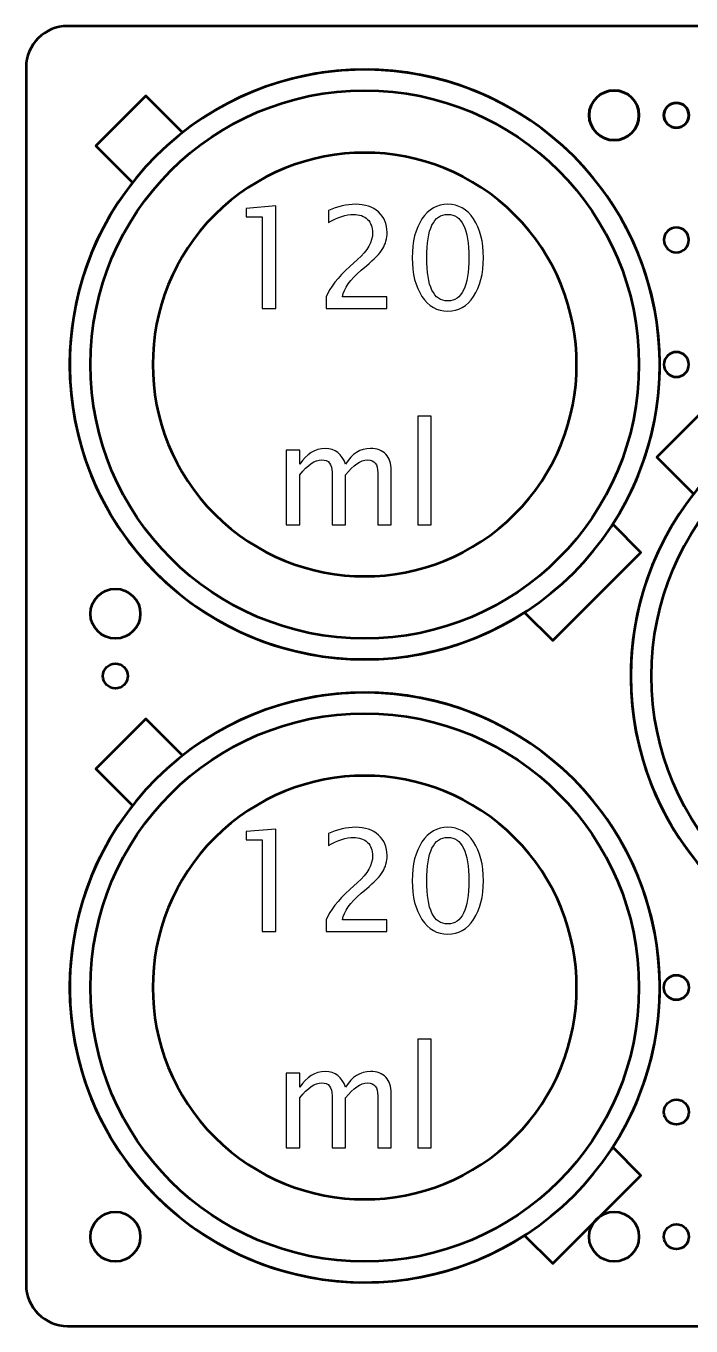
# Model space of a CAD drawing. Header units: centimetres. Extents: x -10.8 to 10.8, y -23.8 to 23.9.
# Drawn here: x -10.82 to -2.82, y -23.76 to -8.11 of the extents above; entities that cross this region are included whole.
import ezdxf

# ---------------------------------------------------------------- set-up
doc = ezdxf.new("R2010")
doc.units = ezdxf.units.CM
doc.header["$MEASUREMENT"] = 0
doc.layers.add('Layer 1', color=7, linetype='Continuous')

msp = doc.modelspace()

# ---------------------------------------------------------------- linework, layer by layer
at = {"layer": 'Layer 1', "lineweight": 53}
for centre, major_axis in [((-6.75, -12.1875), (0, 3.3)), ((-3.75, -9.1875), (0, 0.3)), ((-3, -9.1875), (0, 0.15)), ((0, -15.9375), (0, 3.3)), ((-9.75, -15.1875), (0, 0.3)), ((-9.75, -15.9375), (0, 0.15)), ((-6.75, -19.6875), (0, 3.3)), ((-3, -19.6875), (0, 0.15)), ((-3, -21.1875), (0, 0.15)), ((-9.75, -22.6875), (0, 0.3)), ((-3.75, -22.6875), (0, 0.3)), ((-3, -22.6875), (0, 0.15))]:
    msp.add_ellipse(centre, major_axis=major_axis, ratio=1, dxfattribs=at)
for points, knots in [([(-10.825, -23.2625), (-10.825, -23.2625), (-10.825, -8.6125), (-10.825, -8.6125), (-10.825, -8.6125), (-10.825, -8.33636), (-10.60114, -8.1125), (-10.325, -8.1125), (-10.325, -8.1125), (-10.325, -8.1125), (10.325, -8.1125), (10.325, -8.1125), (10.325, -8.1125), (10.60114, -8.1125), (10.825, -8.33636), (10.825, -8.6125), (10.825, -8.6125), (10.825, -8.6125), (10.825, -23.2625), (10.825, -23.2625), (10.825, -23.2625), (10.825, -23.53864), (10.60114, -23.7625), (10.325, -23.7625), (10.325, -23.7625), (10.325, -23.7625), (-10.325, -23.7625), (-10.325, -23.7625), (-10.325, -23.7625), (-10.60114, -23.7625), (-10.825, -23.53864), (-10.825, -23.2625)], [0, 0, 0, 0, 0.11111111, 0.11111111, 0.11111111, 0.11111111, 0.22222222, 0.22222222, 0.22222222, 0.22222222, 0.33333333, 0.33333333, 0.33333333, 0.33333333, 0.44444444, 0.44444444, 0.44444444, 0.44444444, 0.55555556, 0.55555556, 0.55555556, 0.55555556, 0.66666667, 0.66666667, 0.66666667, 0.66666667, 0.77777778, 0.77777778, 0.77777778, 0.77777778, 1, 1, 1, 1]), ([(-3.75, -9.4875), (-3.91569, -9.4875), (-4.05, -9.35319), (-4.05, -9.1875), (-4.05, -9.1875), (-4.05, -9.02181), (-3.91569, -8.8875), (-3.75, -8.8875), (-3.75, -8.8875), (-3.58431, -8.8875), (-3.45, -9.02181), (-3.45, -9.1875), (-3.45, -9.1875), (-3.45, -9.35319), (-3.58431, -9.4875), (-3.75, -9.4875)], [0, 0, 0, 0, 0.2, 0.2, 0.2, 0.2, 0.4, 0.4, 0.4, 0.4, 0.6, 0.6, 0.6, 0.6, 1, 1, 1, 1]), ([(-3, -9.3375), (-3.08284, -9.3375), (-3.15, -9.27034), (-3.15, -9.1875), (-3.15, -9.1875), (-3.15, -9.10466), (-3.08284, -9.0375), (-3, -9.0375), (-3, -9.0375), (-2.91716, -9.0375), (-2.85, -9.10466), (-2.85, -9.1875), (-2.85, -9.1875), (-2.85, -9.27034), (-2.91716, -9.3375), (-3, -9.3375)], [0, 0, 0, 0, 0.2, 0.2, 0.2, 0.2, 0.4, 0.4, 0.4, 0.4, 0.6, 0.6, 0.6, 0.6, 1, 1, 1, 1]), ([(-3, -10.8375), (-3.08284, -10.8375), (-3.15, -10.77034), (-3.15, -10.6875), (-3.15, -10.6875), (-3.15, -10.60466), (-3.08284, -10.5375), (-3, -10.5375), (-3, -10.5375), (-2.91716, -10.5375), (-2.85, -10.60466), (-2.85, -10.6875), (-2.85, -10.6875), (-2.85, -10.77034), (-2.91716, -10.8375), (-3, -10.8375)], [0, 0, 0, 0, 0.2, 0.2, 0.2, 0.2, 0.4, 0.4, 0.4, 0.4, 0.6, 0.6, 0.6, 0.6, 1, 1, 1, 1]), ([(-3, -12.3375), (-3.08284, -12.3375), (-3.15, -12.27034), (-3.15, -12.1875), (-3.15, -12.1875), (-3.15, -12.10466), (-3.08284, -12.0375), (-3, -12.0375), (-3, -12.0375), (-2.91716, -12.0375), (-2.85, -12.10466), (-2.85, -12.1875), (-2.85, -12.1875), (-2.85, -12.27034), (-2.91716, -12.3375), (-3, -12.3375)], [0, 0, 0, 0, 0.2, 0.2, 0.2, 0.2, 0.4, 0.4, 0.4, 0.4, 0.6, 0.6, 0.6, 0.6, 1, 1, 1, 1])]:
    msp.add_open_spline(points, degree=3, knots=knots, dxfattribs=at)
at = {"layer": 'Layer 1', "color": 4, "lineweight": 53}
for points in [[(-9.26023, -9.67727), (-7.87386, -8.2909), (-5.62614, -8.2909), (-4.23977, -9.67727), (-4.23977, -9.67727), (-2.8534, -11.06364), (-2.8534, -13.31136), (-4.23977, -14.69773), (-4.23977, -14.69773), (-5.62614, -16.0841), (-7.87386, -16.0841), (-9.26023, -14.69773), (-9.26023, -14.69773), (-10.6466, -13.31136), (-10.6466, -11.06364), (-9.26023, -9.67727)], [(-8.55312, -10.38438), (-7.55728, -9.38854), (-5.94272, -9.38854), (-4.94688, -10.38438), (-4.94688, -10.38438), (-3.95104, -11.38022), (-3.95104, -12.99478), (-4.94688, -13.99062), (-4.94688, -13.99062), (-5.94272, -14.98646), (-7.55728, -14.98646), (-8.55312, -13.99062), (-8.55312, -13.99062), (-9.54896, -12.99478), (-9.54896, -11.38022), (-8.55312, -10.38438)], [(-2.51023, -13.42727), (-1.12386, -12.0409), (1.12386, -12.0409), (2.51023, -13.42727), (2.51023, -13.42727), (3.8966, -14.81364), (3.8966, -17.06136), (2.51023, -18.44773), (2.51023, -18.44773), (1.12386, -19.8341), (-1.12386, -19.8341), (-2.51023, -18.44773), (-2.51023, -18.44773), (-3.8966, -17.06136), (-3.8966, -14.81364), (-2.51023, -13.42727)], [(-9.26023, -17.17727), (-7.87386, -15.7909), (-5.62614, -15.7909), (-4.23977, -17.17727), (-4.23977, -17.17727), (-2.8534, -18.56364), (-2.8534, -20.81136), (-4.23977, -22.19773), (-4.23977, -22.19773), (-5.62614, -23.5841), (-7.87386, -23.5841), (-9.26023, -22.19773), (-9.26023, -22.19773), (-10.6466, -20.81136), (-10.6466, -18.56364), (-9.26023, -17.17727)], [(-8.55312, -17.88438), (-7.55728, -16.88854), (-5.94272, -16.88854), (-4.94688, -17.88438), (-4.94688, -17.88438), (-3.95104, -18.88022), (-3.95104, -20.49478), (-4.94688, -21.49062), (-4.94688, -21.49062), (-5.94272, -22.48646), (-7.55728, -22.48646), (-8.55312, -21.49062), (-8.55312, -21.49062), (-9.54896, -20.49478), (-9.54896, -18.88022), (-8.55312, -17.88438)]]:
    msp.add_open_spline(points, degree=3, knots=[0, 0, 0, 0, 0.2, 0.2, 0.2, 0.2, 0.4, 0.4, 0.4, 0.4, 0.6, 0.6, 0.6, 0.6, 1, 1, 1, 1], dxfattribs=at)
at = {"layer": 'Layer 1', "color": 5, "lineweight": 53}
for points in [[(-8.94174, -9.39473), (-7.54856, -8.29859), (-5.52442, -8.39262), (-4.23977, -9.67727), (-4.23977, -9.67727), (-3.03537, -10.88167), (-2.87754, -12.73604), (-3.76576, -14.11109), (-3.76576, -14.11109), (-3.76576, -14.11109), (-3.42661, -14.45024), (-3.42661, -14.45024), (-3.42661, -14.45024), (-3.42661, -14.45024), (-4.48727, -15.5109), (-4.48727, -15.5109), (-4.48727, -15.5109), (-4.48727, -15.5109), (-4.82642, -15.17175), (-4.82642, -15.17175), (-4.82642, -15.17175), (-6.20147, -16.05997), (-8.05583, -15.90212), (-9.26023, -14.69773), (-9.26023, -14.69773), (-10.54488, -13.41308), (-10.63892, -11.38895), (-9.54278, -9.99577), (-9.54278, -9.99577), (-9.54278, -9.99577), (-9.98501, -9.55354), (-9.98501, -9.55354), (-9.98501, -9.55354), (-9.98501, -9.55354), (-9.38397, -8.9525), (-9.38397, -8.9525), (-9.38397, -8.9525), (-9.38397, -8.9525), (-8.94174, -9.39473), (-8.94174, -9.39473)], [(-2.19174, -13.14473), (-0.79856, -12.04859), (1.22558, -12.14262), (2.51023, -13.42727), (2.51023, -13.42727), (3.71463, -14.63167), (3.87246, -16.48604), (2.98424, -17.86109), (2.98424, -17.86109), (2.98424, -17.86109), (3.32339, -18.20024), (3.32339, -18.20024), (3.32339, -18.20024), (3.32339, -18.20024), (2.26273, -19.2609), (2.26273, -19.2609), (2.26273, -19.2609), (2.26273, -19.2609), (1.92358, -18.92175), (1.92358, -18.92175), (1.92358, -18.92175), (0.54853, -19.80997), (-1.30583, -19.65212), (-2.51023, -18.44773), (-2.51023, -18.44773), (-3.79488, -17.16308), (-3.88892, -15.13895), (-2.79278, -13.74577), (-2.79278, -13.74577), (-2.79278, -13.74577), (-3.23501, -13.30354), (-3.23501, -13.30354), (-3.23501, -13.30354), (-3.23501, -13.30354), (-2.63397, -12.7025), (-2.63397, -12.7025), (-2.63397, -12.7025), (-2.63397, -12.7025), (-2.19174, -13.14473), (-2.19174, -13.14473)], [(-8.94174, -16.89473), (-7.54856, -15.79859), (-5.52442, -15.89262), (-4.23977, -17.17727), (-4.23977, -17.17727), (-3.03537, -18.38167), (-2.87754, -20.23604), (-3.76576, -21.61109), (-3.76576, -21.61109), (-3.76576, -21.61109), (-3.42661, -21.95024), (-3.42661, -21.95024), (-3.42661, -21.95024), (-3.42661, -21.95024), (-4.48727, -23.0109), (-4.48727, -23.0109), (-4.48727, -23.0109), (-4.48727, -23.0109), (-4.82642, -22.67175), (-4.82642, -22.67175), (-4.82642, -22.67175), (-6.20147, -23.55997), (-8.05583, -23.40212), (-9.26023, -22.19773), (-9.26023, -22.19773), (-10.54488, -20.91308), (-10.63892, -18.88895), (-9.54278, -17.49577), (-9.54278, -17.49577), (-9.54278, -17.49577), (-9.98501, -17.05354), (-9.98501, -17.05354), (-9.98501, -17.05354), (-9.98501, -17.05354), (-9.38397, -16.4525), (-9.38397, -16.4525), (-9.38397, -16.4525), (-9.38397, -16.4525), (-8.94174, -16.89473), (-8.94174, -16.89473)]]:
    msp.add_open_spline(points, degree=3, knots=[0, 0, 0, 0, 0.09090909, 0.09090909, 0.09090909, 0.09090909, 0.18181818, 0.18181818, 0.18181818, 0.18181818, 0.27272727, 0.27272727, 0.27272727, 0.27272727, 0.36363636, 0.36363636, 0.36363636, 0.36363636, 0.45454545, 0.45454545, 0.45454545, 0.45454545, 0.54545455, 0.54545455, 0.54545455, 0.54545455, 0.63636364, 0.63636364, 0.63636364, 0.63636364, 0.72727273, 0.72727273, 0.72727273, 0.72727273, 0.81818182, 0.81818182, 0.81818182, 0.81818182, 1, 1, 1, 1], dxfattribs=at)
at = {"layer": 'Layer 1', "color": 4}
for points, knots in [([(-7.98331, -11.51383), (-7.98331, -11.51383), (-7.98331, -10.41147), (-7.98331, -10.41147), (-7.98331, -10.41147), (-7.98331, -10.41147), (-8.17804, -10.41147), (-8.17804, -10.41147), (-8.17804, -10.41147), (-8.17804, -10.41147), (-8.17804, -10.30987), (-8.17804, -10.30987), (-8.17804, -10.30987), (-8.17804, -10.30987), (-7.82075, -10.27939), (-7.82075, -10.27939), (-7.82075, -10.27939), (-7.82075, -10.27939), (-7.82075, -11.51383), (-7.82075, -11.51383), (-7.82075, -11.51383), (-7.82075, -11.51383), (-7.98331, -11.51383), (-7.98331, -11.51383)], [0, 0, 0, 0, 0.14285714, 0.14285714, 0.14285714, 0.14285714, 0.28571429, 0.28571429, 0.28571429, 0.28571429, 0.42857143, 0.42857143, 0.42857143, 0.42857143, 0.57142857, 0.57142857, 0.57142857, 0.57142857, 0.71428571, 0.71428571, 0.71428571, 0.71428571, 1, 1, 1, 1]), ([(-7.21566, -11.51383), (-7.21566, -11.51383), (-7.21566, -11.37159), (-7.21566, -11.37159), (-7.21566, -11.37159), (-7.16825, -11.26068), (-7.07258, -11.1396), (-6.92836, -11.00894), (-6.92836, -11.00894), (-6.92836, -11.00894), (-6.83523, -10.9254), (-6.83523, -10.9254), (-6.83523, -10.9254), (-6.71528, -10.81646), (-6.65517, -10.70865), (-6.65517, -10.60141), (-6.65517, -10.60141), (-6.65517, -10.53283), (-6.67577, -10.47921), (-6.7167, -10.43998), (-6.7167, -10.43998), (-6.75762, -10.40075), (-6.81434, -10.38099), (-6.88631, -10.38099), (-6.88631, -10.38099), (-6.97041, -10.38099), (-7.07004, -10.41317), (-7.18518, -10.47751), (-7.18518, -10.47751), (-7.18518, -10.47751), (-7.18518, -10.33527), (-7.18518, -10.33527), (-7.18518, -10.33527), (-7.07653, -10.28447), (-6.96844, -10.25907), (-6.86063, -10.25907), (-6.86063, -10.25907), (-6.74605, -10.25907), (-6.65404, -10.28983), (-6.58462, -10.35164), (-6.58462, -10.35164), (-6.51547, -10.41345), (-6.48076, -10.49529), (-6.48076, -10.59746), (-6.48076, -10.59746), (-6.48076, -10.67083), (-6.49826, -10.73603), (-6.53325, -10.79275), (-6.53325, -10.79275), (-6.56853, -10.84976), (-6.63372, -10.91862), (-6.7294, -10.9999), (-6.7294, -10.9999), (-6.7294, -10.9999), (-6.79233, -11.05353), (-6.79233, -11.05353), (-6.79233, -11.05353), (-6.92328, -11.16444), (-6.99892, -11.27055), (-7.01924, -11.37159), (-7.01924, -11.37159), (-7.01924, -11.37159), (-6.48584, -11.37159), (-6.48584, -11.37159), (-6.48584, -11.37159), (-6.48584, -11.37159), (-6.48584, -11.51383), (-6.48584, -11.51383), (-6.48584, -11.51383), (-6.48584, -11.51383), (-7.21566, -11.51383), (-7.21566, -11.51383)], [0, 0, 0, 0, 0.05263158, 0.05263158, 0.05263158, 0.05263158, 0.10526316, 0.10526316, 0.10526316, 0.10526316, 0.15789474, 0.15789474, 0.15789474, 0.15789474, 0.21052632, 0.21052632, 0.21052632, 0.21052632, 0.26315789, 0.26315789, 0.26315789, 0.26315789, 0.31578947, 0.31578947, 0.31578947, 0.31578947, 0.36842105, 0.36842105, 0.36842105, 0.36842105, 0.42105263, 0.42105263, 0.42105263, 0.42105263, 0.47368421, 0.47368421, 0.47368421, 0.47368421, 0.52631579, 0.52631579, 0.52631579, 0.52631579, 0.57894737, 0.57894737, 0.57894737, 0.57894737, 0.63157895, 0.63157895, 0.63157895, 0.63157895, 0.68421053, 0.68421053, 0.68421053, 0.68421053, 0.73684211, 0.73684211, 0.73684211, 0.73684211, 0.78947368, 0.78947368, 0.78947368, 0.78947368, 0.84210526, 0.84210526, 0.84210526, 0.84210526, 0.89473684, 0.89473684, 0.89473684, 0.89473684, 1, 1, 1, 1]), ([(-5.75037, -11.54431), (-5.87878, -11.54431), (-5.98235, -11.48533), (-6.06081, -11.36764), (-6.06081, -11.36764), (-6.13955, -11.24995), (-6.17878, -11.09473), (-6.17878, -10.90169), (-6.17878, -10.90169), (-6.17878, -10.70865), (-6.13955, -10.55343), (-6.06081, -10.43574), (-6.06081, -10.43574), (-5.98235, -10.31806), (-5.87878, -10.25907), (-5.75037, -10.25907), (-5.75037, -10.25907), (-5.62139, -10.25907), (-5.51782, -10.31777), (-5.43936, -10.43518), (-5.43936, -10.43518), (-5.36118, -10.55258), (-5.32196, -10.70809), (-5.32196, -10.90169), (-5.32196, -10.90169), (-5.32196, -11.09473), (-5.36118, -11.24995), (-5.43936, -11.36764), (-5.43936, -11.36764), (-5.51782, -11.48533), (-5.62139, -11.54431), (-5.75037, -11.54431)], [0, 0, 0, 0, 0.11111111, 0.11111111, 0.11111111, 0.11111111, 0.22222222, 0.22222222, 0.22222222, 0.22222222, 0.33333333, 0.33333333, 0.33333333, 0.33333333, 0.44444444, 0.44444444, 0.44444444, 0.44444444, 0.55555556, 0.55555556, 0.55555556, 0.55555556, 0.66666667, 0.66666667, 0.66666667, 0.66666667, 0.77777778, 0.77777778, 0.77777778, 0.77777778, 1, 1, 1, 1]), ([(-5.75065, -11.42239), (-5.58103, -11.42239), (-5.49637, -11.24882), (-5.49637, -10.90169), (-5.49637, -10.90169), (-5.49637, -10.55456), (-5.58103, -10.38099), (-5.75065, -10.38099), (-5.75065, -10.38099), (-5.9197, -10.38099), (-6.00437, -10.55456), (-6.00437, -10.90169), (-6.00437, -10.90169), (-6.00437, -11.24882), (-5.9197, -11.42239), (-5.75065, -11.42239)], [0, 0, 0, 0, 0.2, 0.2, 0.2, 0.2, 0.4, 0.4, 0.4, 0.4, 0.6, 0.6, 0.6, 0.6, 1, 1, 1, 1]), ([(-6.11245, -14.11592), (-6.11245, -14.11592), (-6.11245, -12.81036), (-6.11245, -12.81036), (-6.11245, -12.81036), (-6.11245, -12.81036), (-5.94989, -12.81036), (-5.94989, -12.81036), (-5.94989, -12.81036), (-5.94989, -12.81036), (-5.94989, -14.11592), (-5.94989, -14.11592), (-5.94989, -14.11592), (-5.94989, -14.11592), (-6.11245, -14.11592), (-6.11245, -14.11592)], [0, 0, 0, 0, 0.2, 0.2, 0.2, 0.2, 0.4, 0.4, 0.4, 0.4, 0.6, 0.6, 0.6, 0.6, 1, 1, 1, 1]), ([(-7.69346, -14.11592), (-7.69346, -14.11592), (-7.69346, -13.21846), (-7.69346, -13.21846), (-7.69346, -13.21846), (-7.69346, -13.21846), (-7.5309, -13.21846), (-7.5309, -13.21846), (-7.5309, -13.21846), (-7.5309, -13.21846), (-7.5309, -13.38807), (-7.5309, -13.38807), (-7.5309, -13.38807), (-7.4516, -13.26248), (-7.35, -13.19983), (-7.22554, -13.19983), (-7.22554, -13.19983), (-7.10559, -13.19983), (-7.02403, -13.26248), (-6.98057, -13.38807), (-6.98057, -13.38807), (-6.90352, -13.26135), (-6.80305, -13.19814), (-6.67972, -13.19814), (-6.67972, -13.19814), (-6.60098, -13.19814), (-6.53974, -13.22128), (-6.49599, -13.26784), (-6.49599, -13.26784), (-6.45225, -13.31441), (-6.43024, -13.3796), (-6.43024, -13.46342), (-6.43024, -13.46342), (-6.43024, -13.46342), (-6.43024, -14.11592), (-6.43024, -14.11592), (-6.43024, -14.11592), (-6.43024, -14.11592), (-6.5928, -14.11592), (-6.5928, -14.11592), (-6.5928, -14.11592), (-6.5928, -14.11592), (-6.5928, -13.49023), (-6.5928, -13.49023), (-6.5928, -13.49023), (-6.5928, -13.38807), (-6.63344, -13.33699), (-6.71472, -13.33699), (-6.71472, -13.33699), (-6.7991, -13.33699), (-6.88772, -13.39654), (-6.98057, -13.51592), (-6.98057, -13.51592), (-6.98057, -13.51592), (-6.98057, -14.11592), (-6.98057, -14.11592), (-6.98057, -14.11592), (-6.98057, -14.11592), (-7.14313, -14.11592), (-7.14313, -14.11592), (-7.14313, -14.11592), (-7.14313, -14.11592), (-7.14313, -13.48967), (-7.14313, -13.48967), (-7.14313, -13.48967), (-7.14313, -13.38666), (-7.18433, -13.33529), (-7.26702, -13.33529), (-7.26702, -13.33529), (-7.34915, -13.33529), (-7.4372, -13.39513), (-7.5309, -13.51507), (-7.5309, -13.51507), (-7.5309, -13.51507), (-7.5309, -14.11592), (-7.5309, -14.11592), (-7.5309, -14.11592), (-7.5309, -14.11592), (-7.69346, -14.11592), (-7.69346, -14.11592)], [0, 0, 0, 0, 0.04761905, 0.04761905, 0.04761905, 0.04761905, 0.0952381, 0.0952381, 0.0952381, 0.0952381, 0.14285714, 0.14285714, 0.14285714, 0.14285714, 0.19047619, 0.19047619, 0.19047619, 0.19047619, 0.23809524, 0.23809524, 0.23809524, 0.23809524, 0.28571429, 0.28571429, 0.28571429, 0.28571429, 0.33333333, 0.33333333, 0.33333333, 0.33333333, 0.38095238, 0.38095238, 0.38095238, 0.38095238, 0.42857143, 0.42857143, 0.42857143, 0.42857143, 0.47619048, 0.47619048, 0.47619048, 0.47619048, 0.52380952, 0.52380952, 0.52380952, 0.52380952, 0.57142857, 0.57142857, 0.57142857, 0.57142857, 0.61904762, 0.61904762, 0.61904762, 0.61904762, 0.66666667, 0.66666667, 0.66666667, 0.66666667, 0.71428571, 0.71428571, 0.71428571, 0.71428571, 0.76190476, 0.76190476, 0.76190476, 0.76190476, 0.80952381, 0.80952381, 0.80952381, 0.80952381, 0.85714286, 0.85714286, 0.85714286, 0.85714286, 0.9047619, 0.9047619, 0.9047619, 0.9047619, 1, 1, 1, 1]), ([(-7.98331, -19.01383), (-7.98331, -19.01383), (-7.98331, -17.91147), (-7.98331, -17.91147), (-7.98331, -17.91147), (-7.98331, -17.91147), (-8.17804, -17.91147), (-8.17804, -17.91147), (-8.17804, -17.91147), (-8.17804, -17.91147), (-8.17804, -17.80987), (-8.17804, -17.80987), (-8.17804, -17.80987), (-8.17804, -17.80987), (-7.82075, -17.77939), (-7.82075, -17.77939), (-7.82075, -17.77939), (-7.82075, -17.77939), (-7.82075, -19.01383), (-7.82075, -19.01383), (-7.82075, -19.01383), (-7.82075, -19.01383), (-7.98331, -19.01383), (-7.98331, -19.01383)], [0, 0, 0, 0, 0.14285714, 0.14285714, 0.14285714, 0.14285714, 0.28571429, 0.28571429, 0.28571429, 0.28571429, 0.42857143, 0.42857143, 0.42857143, 0.42857143, 0.57142857, 0.57142857, 0.57142857, 0.57142857, 0.71428571, 0.71428571, 0.71428571, 0.71428571, 1, 1, 1, 1]), ([(-7.21566, -19.01383), (-7.21566, -19.01383), (-7.21566, -18.87159), (-7.21566, -18.87159), (-7.21566, -18.87159), (-7.16825, -18.76068), (-7.07258, -18.6396), (-6.92836, -18.50894), (-6.92836, -18.50894), (-6.92836, -18.50894), (-6.83523, -18.4254), (-6.83523, -18.4254), (-6.83523, -18.4254), (-6.71528, -18.31646), (-6.65517, -18.20865), (-6.65517, -18.10141), (-6.65517, -18.10141), (-6.65517, -18.03283), (-6.67577, -17.97921), (-6.7167, -17.93998), (-6.7167, -17.93998), (-6.75762, -17.90075), (-6.81434, -17.88099), (-6.88631, -17.88099), (-6.88631, -17.88099), (-6.97041, -17.88099), (-7.07004, -17.91317), (-7.18518, -17.97751), (-7.18518, -17.97751), (-7.18518, -17.97751), (-7.18518, -17.83527), (-7.18518, -17.83527), (-7.18518, -17.83527), (-7.07653, -17.78447), (-6.96844, -17.75907), (-6.86063, -17.75907), (-6.86063, -17.75907), (-6.74605, -17.75907), (-6.65404, -17.78983), (-6.58462, -17.85164), (-6.58462, -17.85164), (-6.51547, -17.91345), (-6.48076, -17.99529), (-6.48076, -18.09746), (-6.48076, -18.09746), (-6.48076, -18.17083), (-6.49826, -18.23603), (-6.53325, -18.29275), (-6.53325, -18.29275), (-6.56853, -18.34976), (-6.63372, -18.41862), (-6.7294, -18.4999), (-6.7294, -18.4999), (-6.7294, -18.4999), (-6.79233, -18.55353), (-6.79233, -18.55353), (-6.79233, -18.55353), (-6.92328, -18.66444), (-6.99892, -18.77055), (-7.01924, -18.87159), (-7.01924, -18.87159), (-7.01924, -18.87159), (-6.48584, -18.87159), (-6.48584, -18.87159), (-6.48584, -18.87159), (-6.48584, -18.87159), (-6.48584, -19.01383), (-6.48584, -19.01383), (-6.48584, -19.01383), (-6.48584, -19.01383), (-7.21566, -19.01383), (-7.21566, -19.01383)], [0, 0, 0, 0, 0.05263158, 0.05263158, 0.05263158, 0.05263158, 0.10526316, 0.10526316, 0.10526316, 0.10526316, 0.15789474, 0.15789474, 0.15789474, 0.15789474, 0.21052632, 0.21052632, 0.21052632, 0.21052632, 0.26315789, 0.26315789, 0.26315789, 0.26315789, 0.31578947, 0.31578947, 0.31578947, 0.31578947, 0.36842105, 0.36842105, 0.36842105, 0.36842105, 0.42105263, 0.42105263, 0.42105263, 0.42105263, 0.47368421, 0.47368421, 0.47368421, 0.47368421, 0.52631579, 0.52631579, 0.52631579, 0.52631579, 0.57894737, 0.57894737, 0.57894737, 0.57894737, 0.63157895, 0.63157895, 0.63157895, 0.63157895, 0.68421053, 0.68421053, 0.68421053, 0.68421053, 0.73684211, 0.73684211, 0.73684211, 0.73684211, 0.78947368, 0.78947368, 0.78947368, 0.78947368, 0.84210526, 0.84210526, 0.84210526, 0.84210526, 0.89473684, 0.89473684, 0.89473684, 0.89473684, 1, 1, 1, 1]), ([(-5.75037, -19.04431), (-5.87878, -19.04431), (-5.98235, -18.98533), (-6.06081, -18.86764), (-6.06081, -18.86764), (-6.13955, -18.74995), (-6.17878, -18.59473), (-6.17878, -18.40169), (-6.17878, -18.40169), (-6.17878, -18.20865), (-6.13955, -18.05343), (-6.06081, -17.93574), (-6.06081, -17.93574), (-5.98235, -17.81806), (-5.87878, -17.75907), (-5.75037, -17.75907), (-5.75037, -17.75907), (-5.62139, -17.75907), (-5.51782, -17.81777), (-5.43936, -17.93518), (-5.43936, -17.93518), (-5.36118, -18.05258), (-5.32196, -18.20809), (-5.32196, -18.40169), (-5.32196, -18.40169), (-5.32196, -18.59473), (-5.36118, -18.74995), (-5.43936, -18.86764), (-5.43936, -18.86764), (-5.51782, -18.98533), (-5.62139, -19.04431), (-5.75037, -19.04431)], [0, 0, 0, 0, 0.11111111, 0.11111111, 0.11111111, 0.11111111, 0.22222222, 0.22222222, 0.22222222, 0.22222222, 0.33333333, 0.33333333, 0.33333333, 0.33333333, 0.44444444, 0.44444444, 0.44444444, 0.44444444, 0.55555556, 0.55555556, 0.55555556, 0.55555556, 0.66666667, 0.66666667, 0.66666667, 0.66666667, 0.77777778, 0.77777778, 0.77777778, 0.77777778, 1, 1, 1, 1]), ([(-5.75065, -18.92239), (-5.58103, -18.92239), (-5.49637, -18.74882), (-5.49637, -18.40169), (-5.49637, -18.40169), (-5.49637, -18.05456), (-5.58103, -17.88099), (-5.75065, -17.88099), (-5.75065, -17.88099), (-5.9197, -17.88099), (-6.00437, -18.05456), (-6.00437, -18.40169), (-6.00437, -18.40169), (-6.00437, -18.74882), (-5.9197, -18.92239), (-5.75065, -18.92239)], [0, 0, 0, 0, 0.2, 0.2, 0.2, 0.2, 0.4, 0.4, 0.4, 0.4, 0.6, 0.6, 0.6, 0.6, 1, 1, 1, 1]), ([(-6.11245, -21.61592), (-6.11245, -21.61592), (-6.11245, -20.31036), (-6.11245, -20.31036), (-6.11245, -20.31036), (-6.11245, -20.31036), (-5.94989, -20.31036), (-5.94989, -20.31036), (-5.94989, -20.31036), (-5.94989, -20.31036), (-5.94989, -21.61592), (-5.94989, -21.61592), (-5.94989, -21.61592), (-5.94989, -21.61592), (-6.11245, -21.61592), (-6.11245, -21.61592)], [0, 0, 0, 0, 0.2, 0.2, 0.2, 0.2, 0.4, 0.4, 0.4, 0.4, 0.6, 0.6, 0.6, 0.6, 1, 1, 1, 1]), ([(-7.69346, -21.61592), (-7.69346, -21.61592), (-7.69346, -20.71846), (-7.69346, -20.71846), (-7.69346, -20.71846), (-7.69346, -20.71846), (-7.5309, -20.71846), (-7.5309, -20.71846), (-7.5309, -20.71846), (-7.5309, -20.71846), (-7.5309, -20.88807), (-7.5309, -20.88807), (-7.5309, -20.88807), (-7.4516, -20.76248), (-7.35, -20.69983), (-7.22554, -20.69983), (-7.22554, -20.69983), (-7.10559, -20.69983), (-7.02403, -20.76248), (-6.98057, -20.88807), (-6.98057, -20.88807), (-6.90352, -20.76135), (-6.80305, -20.69814), (-6.67972, -20.69814), (-6.67972, -20.69814), (-6.60098, -20.69814), (-6.53974, -20.72128), (-6.49599, -20.76784), (-6.49599, -20.76784), (-6.45225, -20.81441), (-6.43024, -20.8796), (-6.43024, -20.96342), (-6.43024, -20.96342), (-6.43024, -20.96342), (-6.43024, -21.61592), (-6.43024, -21.61592), (-6.43024, -21.61592), (-6.43024, -21.61592), (-6.5928, -21.61592), (-6.5928, -21.61592), (-6.5928, -21.61592), (-6.5928, -21.61592), (-6.5928, -20.99023), (-6.5928, -20.99023), (-6.5928, -20.99023), (-6.5928, -20.88807), (-6.63344, -20.83699), (-6.71472, -20.83699), (-6.71472, -20.83699), (-6.7991, -20.83699), (-6.88772, -20.89654), (-6.98057, -21.01592), (-6.98057, -21.01592), (-6.98057, -21.01592), (-6.98057, -21.61592), (-6.98057, -21.61592), (-6.98057, -21.61592), (-6.98057, -21.61592), (-7.14313, -21.61592), (-7.14313, -21.61592), (-7.14313, -21.61592), (-7.14313, -21.61592), (-7.14313, -20.98967), (-7.14313, -20.98967), (-7.14313, -20.98967), (-7.14313, -20.88666), (-7.18433, -20.83529), (-7.26702, -20.83529), (-7.26702, -20.83529), (-7.34915, -20.83529), (-7.4372, -20.89513), (-7.5309, -21.01507), (-7.5309, -21.01507), (-7.5309, -21.01507), (-7.5309, -21.61592), (-7.5309, -21.61592), (-7.5309, -21.61592), (-7.5309, -21.61592), (-7.69346, -21.61592), (-7.69346, -21.61592)], [0, 0, 0, 0, 0.04761905, 0.04761905, 0.04761905, 0.04761905, 0.0952381, 0.0952381, 0.0952381, 0.0952381, 0.14285714, 0.14285714, 0.14285714, 0.14285714, 0.19047619, 0.19047619, 0.19047619, 0.19047619, 0.23809524, 0.23809524, 0.23809524, 0.23809524, 0.28571429, 0.28571429, 0.28571429, 0.28571429, 0.33333333, 0.33333333, 0.33333333, 0.33333333, 0.38095238, 0.38095238, 0.38095238, 0.38095238, 0.42857143, 0.42857143, 0.42857143, 0.42857143, 0.47619048, 0.47619048, 0.47619048, 0.47619048, 0.52380952, 0.52380952, 0.52380952, 0.52380952, 0.57142857, 0.57142857, 0.57142857, 0.57142857, 0.61904762, 0.61904762, 0.61904762, 0.61904762, 0.66666667, 0.66666667, 0.66666667, 0.66666667, 0.71428571, 0.71428571, 0.71428571, 0.71428571, 0.76190476, 0.76190476, 0.76190476, 0.76190476, 0.80952381, 0.80952381, 0.80952381, 0.80952381, 0.85714286, 0.85714286, 0.85714286, 0.85714286, 0.9047619, 0.9047619, 0.9047619, 0.9047619, 1, 1, 1, 1])]:
    msp.add_open_spline(points, degree=3, knots=knots, dxfattribs=at)

doc.saveas('drawing.dxf')
